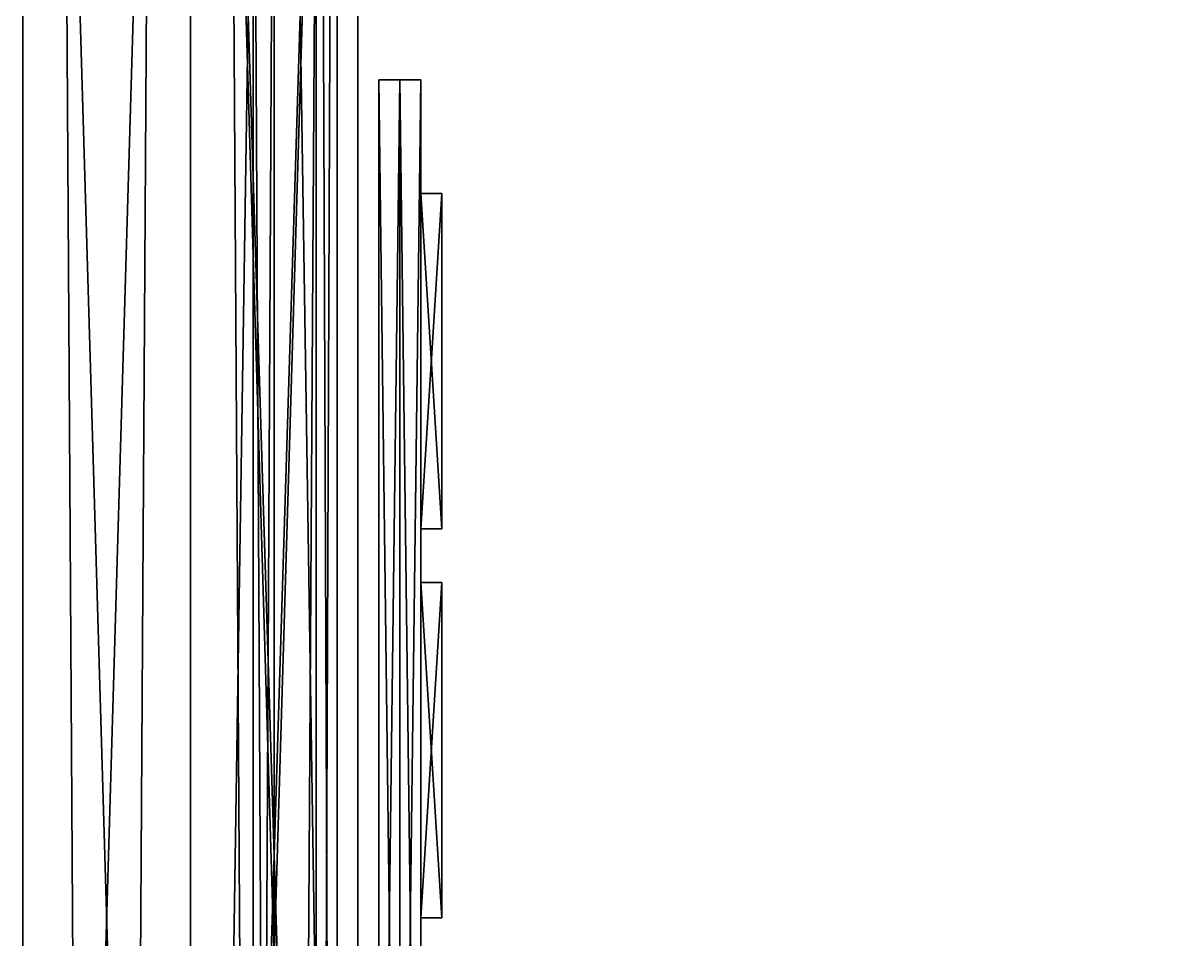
# Model space of a CAD drawing. Extents: x -648 to 272, y -784 to 528.
# Drawn here: x -272 to -217.6, y 135 to 178.7 of the extents above; entities that cross this region are included whole.
import ezdxf

# ---------------------------------------------------------------- set-up
doc = ezdxf.new("R2010")
doc.units = 0

msp = doc.modelspace()

# ---------------------------------------------------------------- meshes
at = {"layer": 'OBJECT001', "color": 50}
mesh = msp.add_polyface(dxfattribs=at)
corners = [(-256, -768, 376), (-256, 512, 376), (-256, 512, 384), (-256, -768, 384), (256, 512, 376), (256, -768, 376), (256, -768, 384), (256, 512, 384)]
mesh.append_faces([[corners[k] for k in face] for face in [(1, 3, 0), (5, 7, 4), (2, 6, 3), (0, 4, 1), (5, 3, 6), (1, 7, 2)]], dxfattribs={"vtx0": -1})
mesh.append_faces([[corners[k] for k in face] for face in [(1, 2, 3), (5, 6, 7), (2, 7, 6), (0, 5, 4), (5, 0, 3), (1, 4, 7)]], dxfattribs={"vtx2": -1})
at = {"layer": 'OBJECT007', "color": 50}
mesh = msp.add_polyface(dxfattribs=at)
corners = [(-256, 0), (-264, 0), (-264, 0, 8), (-256, 0, 8), (-264, 520), (-256, 520), (-256, 520, 8), (-264, 520, 8)]
mesh.append_faces([[corners[k] for k in face] for face in [(1, 3, 0), (5, 7, 4), (4, 0, 5), (2, 6, 3), (1, 7, 2), (5, 3, 6)]], dxfattribs={"vtx0": -1})
mesh.append_faces([[corners[k] for k in face] for face in [(1, 2, 3), (5, 6, 7), (4, 1, 0), (2, 7, 6), (1, 4, 7), (5, 0, 3)]], dxfattribs={"vtx2": -1})
at = {"layer": 'OBJECT029', "color": 50}
mesh = msp.add_polyface(dxfattribs=at)
corners = [(-272, -776, 384), (-272, -776, 128), (-272, 520, 128), (-272, 520, 384), (-264, 520, 384), (-264, 520, 128), (-264, -776, 128), (-264, -776, 384)]
mesh.append_faces([[corners[k] for k in face] for face in [(1, 3, 0), (5, 7, 4), (6, 0, 7), (2, 4, 3), (1, 5, 2), (3, 7, 0)]], dxfattribs={"vtx0": -1})
mesh.append_faces([[corners[k] for k in face] for face in [(1, 2, 3), (5, 6, 7), (6, 1, 0), (2, 5, 4), (1, 6, 5), (3, 4, 7)]], dxfattribs={"vtx2": -1})
at = {"layer": 'OBJECT031', "color": 50}
mesh = msp.add_polyface(dxfattribs=at)
corners = [(-272, 0, 97), (-272, 0, 32), (-272, 272, 32), (-272, 272, 97), (-264, 272, 97), (-264, 272, 32), (-264, 0, 32), (-264, 0, 97)]
mesh.append_faces([[corners[k] for k in face] for face in [(1, 3, 0), (5, 7, 4), (6, 0, 7), (2, 4, 3), (1, 5, 2), (3, 7, 0)]], dxfattribs={"vtx0": -1})
mesh.append_faces([[corners[k] for k in face] for face in [(1, 2, 3), (5, 6, 7), (6, 1, 0), (2, 5, 4), (1, 6, 5), (3, 4, 7)]], dxfattribs={"vtx2": -1})
at = {"layer": 'OBJECT032', "color": 50}
mesh = msp.add_polyface(dxfattribs=at)
corners = [(-264, 268, 93), (-264, 10, 93), (-256, 10, 93), (-256, 268, 93), (-264, 10, 128), (-264, 268, 128), (-256, 268, 128), (-256, 10, 128)]
mesh.append_faces([[corners[k] for k in face] for face in [(1, 3, 0), (5, 7, 4), (0, 4, 1), (2, 6, 3), (1, 7, 2), (3, 5, 0)]], dxfattribs={"vtx0": -1})
mesh.append_faces([[corners[k] for k in face] for face in [(1, 2, 3), (5, 6, 7), (0, 5, 4), (2, 7, 6), (1, 4, 7), (3, 6, 5)]], dxfattribs={"vtx2": -1})
at = {"layer": 'OBJECT033', "color": 50}
mesh = msp.add_polyface(dxfattribs=at)
corners = [(-264, 0, 37), (-264, 0, 8), (-264, 268, 8), (-264, 268, 37), (-256, 268, 37), (-256, 268, 8), (-256, 0, 8), (-256, 0, 37)]
mesh.append_faces([[corners[k] for k in face] for face in [(1, 3, 0), (5, 7, 4), (6, 0, 7), (2, 4, 3), (1, 5, 2), (3, 7, 0)]], dxfattribs={"vtx0": -1})
mesh.append_faces([[corners[k] for k in face] for face in [(1, 2, 3), (5, 6, 7), (6, 1, 0), (2, 5, 4), (1, 6, 5), (3, 4, 7)]], dxfattribs={"vtx2": -1})
at = {"layer": 'OBJECT048', "color": 50}
mesh = msp.add_polyface(dxfattribs=at)
corners = [(-272, 528, 384), (-272, -784, 384), (272, -784, 384), (272, 528, 384), (-272, -784, 392), (-272, 528, 392), (272, 528, 392), (272, -784, 392)]
mesh.append_faces([[corners[k] for k in face] for face in [(1, 3, 0), (5, 7, 4), (0, 4, 1), (2, 6, 3), (1, 7, 2), (3, 5, 0)]], dxfattribs={"vtx0": -1})
mesh.append_faces([[corners[k] for k in face] for face in [(1, 2, 3), (5, 6, 7), (0, 5, 4), (2, 7, 6), (1, 4, 7), (3, 6, 5)]], dxfattribs={"vtx2": -1})
at = {"layer": 'OBJECT050', "color": 50}
mesh = msp.add_polyface(dxfattribs=at)
corners = [(-264, -768, 384), (-264, -768, 128), (-264, 512, 128), (-264, 512, 384), (-256, 512, 384), (-256, 512, 128), (-256, -768, 128), (-256, -768, 384)]
mesh.append_faces([[corners[k] for k in face] for face in [(1, 3, 0), (5, 7, 4), (6, 0, 7), (2, 4, 3), (1, 5, 2), (3, 7, 0)]], dxfattribs={"vtx0": -1})
mesh.append_faces([[corners[k] for k in face] for face in [(1, 2, 3), (5, 6, 7), (6, 1, 0), (2, 5, 4), (1, 6, 5), (3, 4, 7)]], dxfattribs={"vtx2": -1})
at = {"layer": 'OBJECT051', "color": 50}
mesh = msp.add_polyface(dxfattribs=at)
corners = [(-264, 0), (-264, 0, -8), (-264, 248, -8), (-264, 248), (264, 248), (264, 248, -8), (264, 0, -8), (264, 0)]
mesh.append_faces([[corners[k] for k in face] for face in [(1, 3, 0), (5, 7, 4), (6, 0, 7), (2, 4, 3), (1, 5, 2), (3, 7, 0)]], dxfattribs={"vtx0": -1})
mesh.append_faces([[corners[k] for k in face] for face in [(1, 2, 3), (5, 6, 7), (6, 1, 0), (2, 5, 4), (1, 6, 5), (3, 4, 7)]], dxfattribs={"vtx2": -1})
at = {"layer": 'OBJECT052', "color": 50}
mesh = msp.add_polyface(dxfattribs=at)
corners = [(-261, 10, 93), (-261, 10, 37), (-261, 204, 37), (-261, 204, 93), (-260, 204, 93), (-260, 204, 37), (-260, 10, 37), (-260, 10, 93)]
mesh.append_faces([[corners[k] for k in face] for face in [(1, 3, 0), (5, 7, 4), (6, 0, 7), (2, 4, 3), (1, 5, 2), (3, 7, 0)]], dxfattribs={"vtx0": -1})
mesh.append_faces([[corners[k] for k in face] for face in [(1, 2, 3), (5, 6, 7), (6, 1, 0), (2, 5, 4), (1, 6, 5), (3, 4, 7)]], dxfattribs={"vtx2": -1})
at = {"layer": 'OBJECT519', "color": 50}
mesh = msp.add_polyface(dxfattribs=at)
corners = [(-253, 136, 220), (-253, 136, 215), (-253, 152, 215), (-253, 152, 220), (-252, 152, 220), (-252, 152, 215), (-252, 136, 215), (-252, 136, 220)]
mesh.append_faces([[corners[k] for k in face] for face in [(1, 3, 0), (5, 7, 4), (6, 0, 7), (2, 4, 3), (1, 5, 2), (3, 7, 0)]], dxfattribs={"vtx0": -1})
mesh.append_faces([[corners[k] for k in face] for face in [(1, 2, 3), (5, 6, 7), (6, 1, 0), (2, 5, 4), (1, 6, 5), (3, 4, 7)]], dxfattribs={"vtx2": -1})
at = {"layer": 'OBJECT520', "color": 50}
mesh = msp.add_polyface(dxfattribs=at)
corners = [(-252, 136, 208), (-253, 136, 208), (-253, 136, 214), (-252, 136, 214), (-253, 152, 208), (-252, 152, 208), (-252, 152, 214), (-253, 152, 214)]
mesh.append_faces([[corners[k] for k in face] for face in [(1, 3, 0), (5, 7, 4), (4, 0, 5), (2, 6, 3), (1, 7, 2), (5, 3, 6)]], dxfattribs={"vtx0": -1})
mesh.append_faces([[corners[k] for k in face] for face in [(1, 2, 3), (5, 6, 7), (4, 1, 0), (2, 7, 6), (1, 4, 7), (5, 0, 3)]], dxfattribs={"vtx2": -1})
at = {"layer": 'OBJECT521', "color": 50}
mesh = msp.add_polyface(dxfattribs=at)
corners = [(-253, 136, 207), (-253, 136, 201), (-253, 152, 201), (-253, 152, 207), (-252, 152, 207), (-252, 152, 201), (-252, 136, 201), (-252, 136, 207)]
mesh.append_faces([[corners[k] for k in face] for face in [(1, 3, 0), (5, 7, 4), (6, 0, 7), (2, 4, 3), (1, 5, 2), (3, 7, 0)]], dxfattribs={"vtx0": -1})
mesh.append_faces([[corners[k] for k in face] for face in [(1, 2, 3), (5, 6, 7), (6, 1, 0), (2, 5, 4), (1, 6, 5), (3, 4, 7)]], dxfattribs={"vtx2": -1})
at = {"layer": 'OBJECT522', "color": 50}
mesh = msp.add_polyface(dxfattribs=at)
corners = [(-253, 136, 193), (-253, 136, 188), (-253, 152, 188), (-253, 152, 193), (-252, 152, 193), (-252, 152, 188), (-252, 136, 188), (-252, 136, 193)]
mesh.append_faces([[corners[k] for k in face] for face in [(1, 3, 0), (5, 7, 4), (6, 0, 7), (2, 4, 3), (1, 5, 2), (3, 7, 0)]], dxfattribs={"vtx0": -1})
mesh.append_faces([[corners[k] for k in face] for face in [(1, 2, 3), (5, 6, 7), (6, 1, 0), (2, 5, 4), (1, 6, 5), (3, 4, 7)]], dxfattribs={"vtx2": -1})
at = {"layer": 'OBJECT523', "color": 50}
mesh = msp.add_polyface(dxfattribs=at)
corners = [(-253, 154.570313, 193), (-253, 154.570313, 188), (-253, 170.570648, 188), (-253, 170.570648, 193), (-252, 170.570663, 193), (-252, 170.570663, 188), (-252, 154.570313, 188), (-252, 154.570313, 193)]
mesh.append_faces([[corners[k] for k in face] for face in [(1, 3, 0), (5, 7, 4), (6, 0, 7), (2, 4, 3), (1, 5, 2), (3, 7, 0)]], dxfattribs={"vtx0": -1})
mesh.append_faces([[corners[k] for k in face] for face in [(1, 2, 3), (5, 6, 7), (6, 1, 0), (2, 5, 4), (1, 6, 5), (3, 4, 7)]], dxfattribs={"vtx2": -1})
at = {"layer": 'OBJECT524', "color": 50}
mesh = msp.add_polyface(dxfattribs=at)
corners = [(-253, 154.570313, 200), (-253, 154.570313, 195), (-253, 170.570648, 195), (-253, 170.570648, 200), (-252, 170.570663, 200), (-252, 170.570663, 195), (-252, 154.570313, 195), (-252, 154.570313, 200)]
mesh.append_faces([[corners[k] for k in face] for face in [(1, 3, 0), (5, 7, 4), (6, 0, 7), (2, 4, 3), (1, 5, 2), (3, 7, 0)]], dxfattribs={"vtx0": -1})
mesh.append_faces([[corners[k] for k in face] for face in [(1, 2, 3), (5, 6, 7), (6, 1, 0), (2, 5, 4), (1, 6, 5), (3, 4, 7)]], dxfattribs={"vtx2": -1})
at = {"layer": 'OBJECT525', "color": 50}
mesh = msp.add_polyface(dxfattribs=at)
corners = [(-253, 170.570313, 201), (-253, 154.570313, 201), (-252, 154.570313, 201), (-252, 170.570999, 201), (-253, 154.570313, 207), (-253, 170.570999, 207), (-252, 170.570313, 207), (-252, 154.570313, 207)]
mesh.append_faces([[corners[k] for k in face] for face in [(1, 3, 0), (5, 7, 4), (0, 4, 1), (2, 6, 3), (1, 7, 2), (3, 5, 0)]], dxfattribs={"vtx0": -1})
mesh.append_faces([[corners[k] for k in face] for face in [(1, 2, 3), (5, 6, 7), (0, 5, 4), (2, 7, 6), (1, 4, 7), (3, 6, 5)]], dxfattribs={"vtx2": -1})
at = {"layer": 'OBJECT526', "color": 50}
mesh = msp.add_polyface(dxfattribs=at)
corners = [(-253, 154.570313, 214), (-253, 154.570313, 208), (-253, 170.570648, 208), (-253, 170.570648, 214), (-252, 170.570663, 214), (-252, 170.570663, 208), (-252, 154.570313, 208), (-252, 154.570313, 214)]
mesh.append_faces([[corners[k] for k in face] for face in [(1, 3, 0), (5, 7, 4), (6, 0, 7), (2, 4, 3), (1, 5, 2), (3, 7, 0)]], dxfattribs={"vtx0": -1})
mesh.append_faces([[corners[k] for k in face] for face in [(1, 2, 3), (5, 6, 7), (6, 1, 0), (2, 5, 4), (1, 6, 5), (3, 4, 7)]], dxfattribs={"vtx2": -1})
at = {"layer": 'OBJECT527', "color": 50}
mesh = msp.add_polyface(dxfattribs=at)
corners = [(-253, 154.570313, 220), (-253, 154.570313, 215), (-253, 170.570648, 215), (-253, 170.570648, 220), (-252, 170.570663, 220), (-252, 170.570663, 215), (-252, 154.570313, 215), (-252, 154.570313, 220)]
mesh.append_faces([[corners[k] for k in face] for face in [(1, 3, 0), (5, 7, 4), (6, 0, 7), (2, 4, 3), (1, 5, 2), (3, 7, 0)]], dxfattribs={"vtx0": -1})
mesh.append_faces([[corners[k] for k in face] for face in [(1, 2, 3), (5, 6, 7), (6, 1, 0), (2, 5, 4), (1, 6, 5), (3, 4, 7)]], dxfattribs={"vtx2": -1})
at = {"layer": 'OBJECT528', "color": 50}
mesh = msp.add_polyface(dxfattribs=at)
corners = [(-252, 136, 195), (-253, 136, 195), (-253, 136, 200), (-252, 136, 200), (-253, 152, 195), (-252, 152, 195), (-252, 152, 200), (-253, 152, 200)]
mesh.append_faces([[corners[k] for k in face] for face in [(1, 3, 0), (5, 7, 4), (4, 0, 5), (2, 6, 3), (1, 7, 2), (5, 3, 6)]], dxfattribs={"vtx0": -1})
mesh.append_faces([[corners[k] for k in face] for face in [(1, 2, 3), (5, 6, 7), (4, 1, 0), (2, 7, 6), (1, 4, 7), (5, 0, 3)]], dxfattribs={"vtx2": -1})
at = {"layer": 'OBJECT739', "color": 50}
mesh = msp.add_polyface(dxfattribs=at)
corners = [(-256, 0, 256), (-256, 0), (-256, 248), (-256, 248, 256), (256, 248, 256), (256, 248), (256, 0), (256, 0, 256)]
mesh.append_faces([[corners[k] for k in face] for face in [(1, 3, 0), (5, 7, 4), (6, 0, 7), (2, 4, 3), (1, 5, 2), (3, 7, 0)]], dxfattribs={"vtx0": -1})
mesh.append_faces([[corners[k] for k in face] for face in [(1, 2, 3), (5, 6, 7), (6, 1, 0), (2, 5, 4), (1, 6, 5), (3, 4, 7)]], dxfattribs={"vtx2": -1})
at = {"layer": 'OBJECT742', "color": 50}
mesh = msp.add_polyface(dxfattribs=at)
corners = [(-256, 248), (-256, 0), (256, 0), (256, 248), (-256, 0, 256), (-256, 248, 256), (256, 248, 256), (256, 0, 256)]
mesh.append_faces([[corners[k] for k in face] for face in [(1, 3, 0), (5, 7, 4), (0, 4, 1), (2, 6, 3), (1, 7, 2), (3, 5, 0)]], dxfattribs={"vtx0": -1})
mesh.append_faces([[corners[k] for k in face] for face in [(1, 2, 3), (5, 6, 7), (0, 5, 4), (2, 7, 6), (1, 4, 7), (3, 6, 5)]], dxfattribs={"vtx2": -1})
at = {"layer": 'OBJECT748', "color": 50}
mesh = msp.add_polyface(dxfattribs=at)
corners = [(-256, 0, 256), (-256, 0), (-256, 248), (-256, 248, 256), (256, 248, 256), (256, 248), (256, 0), (256, 0, 256)]
mesh.append_faces([[corners[k] for k in face] for face in [(1, 3, 0), (5, 7, 4), (6, 0, 7), (2, 4, 3), (1, 5, 2), (3, 7, 0)]], dxfattribs={"vtx0": -1})
mesh.append_faces([[corners[k] for k in face] for face in [(1, 2, 3), (5, 6, 7), (6, 1, 0), (2, 5, 4), (1, 6, 5), (3, 4, 7)]], dxfattribs={"vtx2": -1})
at = {"layer": 'OBJECT916', "color": 50}
mesh = msp.add_polyface(dxfattribs=at)
corners = [(-258, 10, 93), (-258, 10, 37), (-258, 268, 37), (-258, 268, 93), (-257, 268, 93), (-257, 268, 37), (-257, 10, 37), (-257, 10, 93)]
mesh.append_faces([[corners[k] for k in face] for face in [(1, 3, 0), (5, 7, 4), (6, 0, 7), (2, 4, 3), (1, 5, 2), (3, 7, 0)]], dxfattribs={"vtx0": -1})
mesh.append_faces([[corners[k] for k in face] for face in [(1, 2, 3), (5, 6, 7), (6, 1, 0), (2, 5, 4), (1, 6, 5), (3, 4, 7)]], dxfattribs={"vtx2": -1})
at = {"layer": 'OBJECT951', "color": 50}
mesh = msp.add_polyface(dxfattribs=at)
corners = [(-255, 96, 224), (-255, 96, 184), (-255, 176, 184), (-255, 176, 224), (-254, 176, 224), (-254, 176, 184), (-254, 96, 184), (-254, 96, 224)]
mesh.append_faces([[corners[k] for k in face] for face in [(1, 3, 0), (5, 7, 4), (6, 0, 7), (2, 4, 3), (1, 5, 2), (3, 7, 0)]], dxfattribs={"vtx0": -1})
mesh.append_faces([[corners[k] for k in face] for face in [(1, 2, 3), (5, 6, 7), (6, 1, 0), (2, 5, 4), (1, 6, 5), (3, 4, 7)]], dxfattribs={"vtx2": -1})
at = {"layer": 'OBJECT952', "color": 50}
mesh = msp.add_polyface(dxfattribs=at)
corners = [(-254, 176, 184), (-254, 96, 184), (-253, 96, 184), (-253, 176, 184), (-254, 96, 224), (-254, 176, 224), (-253, 176, 224), (-253, 96, 224)]
mesh.append_faces([[corners[k] for k in face] for face in [(1, 3, 0), (5, 7, 4), (0, 4, 1), (2, 6, 3), (1, 7, 2), (3, 5, 0)]], dxfattribs={"vtx0": -1})
mesh.append_faces([[corners[k] for k in face] for face in [(1, 2, 3), (5, 6, 7), (0, 5, 4), (2, 7, 6), (1, 4, 7), (3, 6, 5)]], dxfattribs={"vtx2": -1})

doc.saveas('drawing.dxf')
